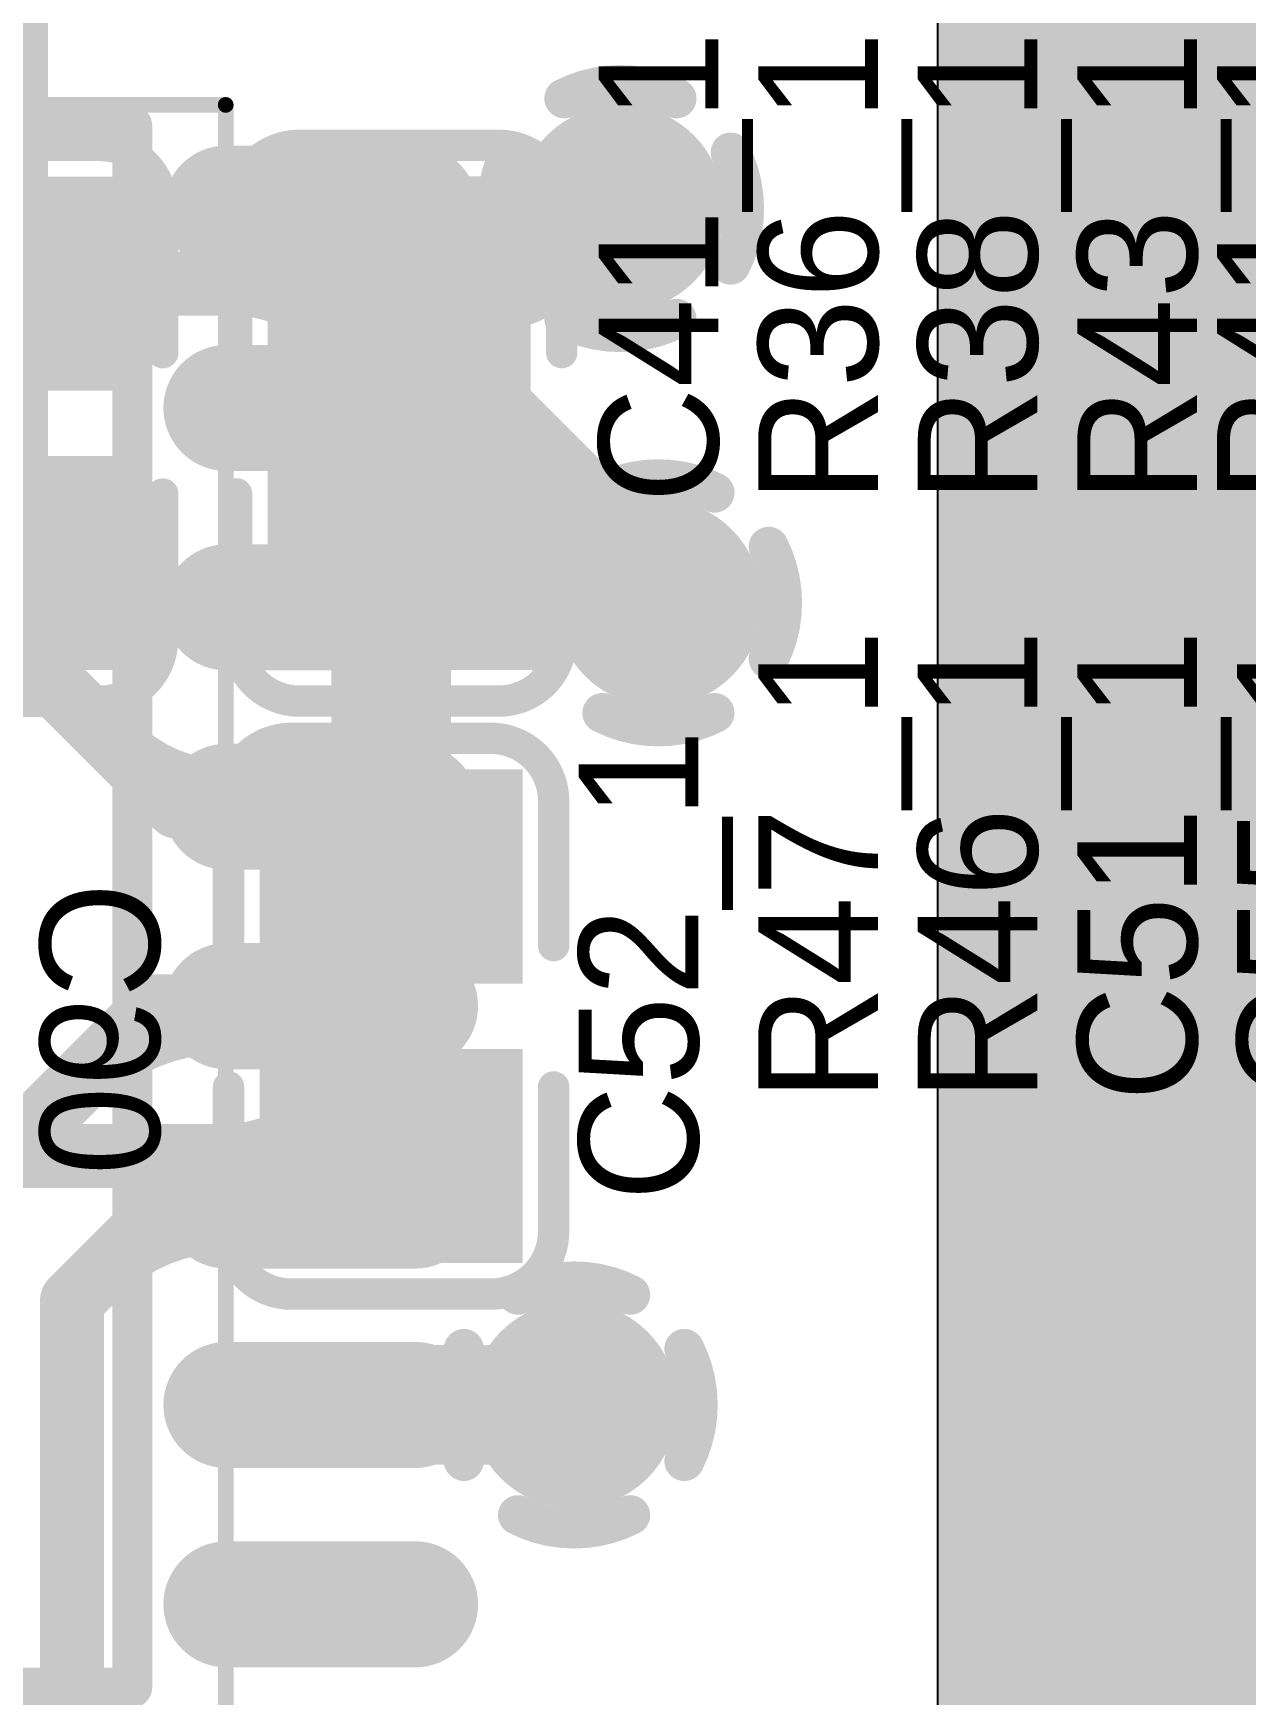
# Model space of a CAD drawing. Header units: millimetres. Extents: x 3.32 to 12.49, y 5.66 to 10.73.
# Drawn here: x 5.4003 to 5.7042, y 8.8899 to 9.3065 of the extents above; entities that cross this region are included whole.
import ezdxf

# ---------------------------------------------------------------- set-up
doc = ezdxf.new("R2010")
doc.units = ezdxf.units.MM
doc.header["$MEASUREMENT"] = 0
for name, color, linetype in [('BottomLayer', 5, 'Continuous'), ('BottomOverlay', 54, 'Continuous'), ('BottomPaste', 16, 'Continuous'), ('BottomSolder', 6, 'Continuous'), ('InternalPlane1', 76, 'Continuous'), ('InternalPlane2', 16, 'Continuous'), ('Mechanical13', 56, 'Continuous'), ('MultiLayer', 9, 'Continuous'), ('TopLayer', 1, 'Continuous'), ('TopOverlay', 2, 'Continuous'), ('TopPaste', 8, 'Continuous'), ('TopSolder', 216, 'Continuous'), ('ViaHoleLayer', 16, 'Continuous')]:
    doc.layers.add(name, color=color, linetype=linetype)

# ---------------------------------------------------------------- blocks, each defined once
blk = doc.blocks.new('SOIC_16_150____155')
at = {"layer": 'Mechanical13', "const_width": 0.00394}
for points in [[(0.20098, 0.07854), (-0.20098, 0.07854)], [(-0.20098, -0.07854), (-0.20098, 0.07854)]]:
    blk.add_lwpolyline(points, dxfattribs=at)
at = {"layer": 'Mechanical13', "const_width": 0.00197}
blk.add_lwpolyline([(-0.20197, 0.07854, 1), (-0.2, 0.07854, 1)], format="xyb", close=True, dxfattribs=at)
blk.add_lwpolyline([(-0.20197, 0.07854, 1), (-0.2, 0.07854, 1)], format="xyb", close=True, dxfattribs=at)
at = {"layer": 'TopLayer', "const_width": 0.02362}
for points in [[(-0.175, 0.07874), (-0.175, 0.12598)], [(-0.125, 0.07874), (-0.125, 0.12598)], [(-0.075, 0.07874), (-0.075, 0.12598)], [(-0.025, 0.07874), (-0.025, 0.12598)], [(0.025, 0.07874), (0.025, 0.12598)], [(0.075, 0.07874), (0.075, 0.12598)], [(0.125, 0.07874), (0.125, 0.12598)], [(0.175, 0.07874), (0.175, 0.12598)]]:
    blk.add_lwpolyline(points, dxfattribs=at)
at = {"layer": 'TopLayer', "const_width": 0.01181}
for points in [[(-0.18091, 0.12598, 1), (-0.16909, 0.12598, 1)], [(-0.13091, 0.12598, 1), (-0.11909, 0.12598, 1)], [(-0.08091, 0.12598, 1), (-0.06909, 0.12598, 1)], [(-0.03091, 0.12598, 1), (-0.01909, 0.12598, 1)], [(0.01909, 0.12598, 1), (0.03091, 0.12598, 1)], [(0.06909, 0.12598, 1), (0.08091, 0.12598, 1)], [(0.11909, 0.12598, 1), (0.13091, 0.12598, 1)], [(0.16909, 0.12598, 1), (0.18091, 0.12598, 1)], [(-0.18091, 0.07874, 1), (-0.16909, 0.07874, 1)], [(-0.13091, 0.07874, 1), (-0.11909, 0.07874, 1)], [(-0.08091, 0.07874, 1), (-0.06909, 0.07874, 1)], [(-0.03091, 0.07874, 1), (-0.01909, 0.07874, 1)], [(0.01909, 0.07874, 1), (0.03091, 0.07874, 1)], [(0.06909, 0.07874, 1), (0.08091, 0.07874, 1)], [(0.11909, 0.07874, 1), (0.13091, 0.07874, 1)], [(0.16909, 0.07874, 1), (0.18091, 0.07874, 1)]]:
    blk.add_lwpolyline(points, format="xyb", close=True, dxfattribs=at)
at = {"layer": 'TopOverlay', "const_width": 0.01}
for points in [[(0.19587, 0.05512), (-0.19587, 0.05512)], [(-0.19587, -0.05512), (-0.19587, 0.05512)], [(0.19587, -0.05512), (0.19587, 0.05512)]]:
    blk.add_lwpolyline(points, dxfattribs=at)
at = {"layer": 'TopOverlay', "const_width": 0.005}
for points in [[(-0.19837, 0.05512, 1), (-0.19337, 0.05512, 1)], [(-0.19837, 0.05512, 1), (-0.19337, 0.05512, 1)], [(0.19337, 0.05512, 1), (0.19837, 0.05512, 1)], [(0.19337, 0.05512, 1), (0.19837, 0.05512, 1)]]:
    blk.add_lwpolyline(points, format="xyb", close=True, dxfattribs=at)
at = {"layer": 'TopPaste', "const_width": 0.02362}
for points in [[(-0.175, 0.07874), (-0.175, 0.12598)], [(-0.125, 0.07874), (-0.125, 0.12598)], [(-0.075, 0.07874), (-0.075, 0.12598)], [(-0.025, 0.07874), (-0.025, 0.12598)], [(0.025, 0.07874), (0.025, 0.12598)], [(0.075, 0.07874), (0.075, 0.12598)], [(0.125, 0.07874), (0.125, 0.12598)], [(0.175, 0.07874), (0.175, 0.12598)]]:
    blk.add_lwpolyline(points, dxfattribs=at)
at = {"layer": 'TopPaste', "const_width": 0.01181}
for points in [[(-0.18091, 0.12598, 1), (-0.16909, 0.12598, 1)], [(-0.13091, 0.12598, 1), (-0.11909, 0.12598, 1)], [(-0.08091, 0.12598, 1), (-0.06909, 0.12598, 1)], [(-0.03091, 0.12598, 1), (-0.01909, 0.12598, 1)], [(0.01909, 0.12598, 1), (0.03091, 0.12598, 1)], [(0.06909, 0.12598, 1), (0.08091, 0.12598, 1)], [(0.11909, 0.12598, 1), (0.13091, 0.12598, 1)], [(0.16909, 0.12598, 1), (0.18091, 0.12598, 1)], [(-0.18091, 0.07874, 1), (-0.16909, 0.07874, 1)], [(-0.13091, 0.07874, 1), (-0.11909, 0.07874, 1)], [(-0.08091, 0.07874, 1), (-0.06909, 0.07874, 1)], [(-0.03091, 0.07874, 1), (-0.01909, 0.07874, 1)], [(0.01909, 0.07874, 1), (0.03091, 0.07874, 1)], [(0.06909, 0.07874, 1), (0.08091, 0.07874, 1)], [(0.11909, 0.07874, 1), (0.13091, 0.07874, 1)], [(0.16909, 0.07874, 1), (0.18091, 0.07874, 1)]]:
    blk.add_lwpolyline(points, format="xyb", close=True, dxfattribs=at)
at = {"layer": 'TopSolder', "const_width": 0.03162}
for points in [[(-0.175, 0.07874), (-0.175, 0.12598)], [(-0.125, 0.07874), (-0.125, 0.12598)], [(-0.075, 0.07874), (-0.075, 0.12598)], [(-0.025, 0.07874), (-0.025, 0.12598)], [(0.025, 0.07874), (0.025, 0.12598)], [(0.075, 0.07874), (0.075, 0.12598)], [(0.125, 0.07874), (0.125, 0.12598)], [(0.175, 0.07874), (0.175, 0.12598)]]:
    blk.add_lwpolyline(points, dxfattribs=at)
at = {"layer": 'TopSolder', "const_width": 0.01581}
for points in [[(-0.18291, 0.12598, 1), (-0.16709, 0.12598, 1)], [(-0.13291, 0.12598, 1), (-0.11709, 0.12598, 1)], [(-0.08291, 0.12598, 1), (-0.06709, 0.12598, 1)], [(-0.03291, 0.12598, 1), (-0.01709, 0.12598, 1)], [(0.01709, 0.12598, 1), (0.03291, 0.12598, 1)], [(0.06709, 0.12598, 1), (0.08291, 0.12598, 1)], [(0.11709, 0.12598, 1), (0.13291, 0.12598, 1)], [(0.16709, 0.12598, 1), (0.18291, 0.12598, 1)], [(-0.18291, 0.07874, 1), (-0.16709, 0.07874, 1)], [(-0.13291, 0.07874, 1), (-0.11709, 0.07874, 1)], [(-0.08291, 0.07874, 1), (-0.06709, 0.07874, 1)], [(-0.03291, 0.07874, 1), (-0.01709, 0.07874, 1)], [(0.01709, 0.07874, 1), (0.03291, 0.07874, 1)], [(0.06709, 0.07874, 1), (0.08291, 0.07874, 1)], [(0.11709, 0.07874, 1), (0.13291, 0.07874, 1)], [(0.16709, 0.07874, 1), (0.18291, 0.07874, 1)]]:
    blk.add_lwpolyline(points, format="xyb", close=True, dxfattribs=at)
blk = doc.blocks.new('0805_C_B_215')
at = {"layer": 'BottomLayer'}
for points in [[(-0.05787, -0.02894), (-0.0122, -0.02894), (-0.05787, 0.02894), (-0.0122, 0.02894)], [(0.0122, -0.02894), (0.05787, -0.02894), (0.0122, 0.02894), (0.05787, 0.02894)]]:
    blk.add_solid(points, dxfattribs=at)
at = {"layer": 'BottomOverlay', "const_width": 0.00787}
for points in [[(-0.06969, 0.025, -0.414213), (-0.05394, 0.04075)], [(0.05394, 0.04075, -0.414214), (0.06968, 0.025)], [(-0.05394, -0.04075, -0.414214), (-0.06969, -0.025)], [(0.06969, -0.025, -0.414213), (0.05394, -0.04075)]]:
    blk.add_lwpolyline(points, format="xyb", dxfattribs=at)
at = {"layer": 'BottomOverlay', "const_width": 0.00394}
for points in [[(-0.05591, 0.04075, 1), (-0.05197, 0.04075, 1)], [(-0.05591, 0.04075, 1), (-0.05197, 0.04075, 1)], [(-0.01969, 0.04075, 1), (-0.01575, 0.04075, 1)], [(0.01575, 0.04075, 1), (0.01969, 0.04075, 1)], [(0.05197, 0.04075, 1), (0.05591, 0.04075, 1)], [(0.05197, 0.04075, 1), (0.05591, 0.04075, 1)], [(-0.07165, 0.025, 1), (-0.06772, 0.025, 1)], [(-0.07165, 0.025, 1), (-0.06772, 0.025, 1)], [(0.06772, 0.025, 1), (0.07165, 0.025, 1)], [(0.06772, 0.025, 1), (0.07165, 0.025, 1)], [(-0.07165, -0.025, 1), (-0.06772, -0.025, 1)], [(-0.07165, -0.025, 1), (-0.06772, -0.025, 1)], [(0.06772, -0.025, 1), (0.07165, -0.025, 1)], [(0.06772, -0.025, 1), (0.07165, -0.025, 1)], [(-0.05591, -0.04075, 1), (-0.05197, -0.04075, 1)], [(-0.05591, -0.04075, 1), (-0.05197, -0.04075, 1)], [(-0.01969, -0.04075, 1), (-0.01575, -0.04075, 1)], [(0.01575, -0.04075, 1), (0.01969, -0.04075, 1)], [(0.05197, -0.04075, 1), (0.05591, -0.04075, 1)], [(0.05197, -0.04075, 1), (0.05591, -0.04075, 1)]]:
    blk.add_lwpolyline(points, format="xyb", close=True, dxfattribs=at)
at = {"layer": 'BottomOverlay', "const_width": 0.00787}
for points in [[(-0.01772, 0.04075), (-0.05394, 0.04075)], [(0.05394, 0.04075), (0.01772, 0.04075)], [(-0.06969, -0.025), (-0.06969, 0.025)], [(0.06968, -0.025), (0.06968, 0.025)], [(-0.01772, -0.04075), (-0.05394, -0.04075)], [(0.05394, -0.04075), (0.01772, -0.04075)]]:
    blk.add_lwpolyline(points, dxfattribs=at)
at = {"layer": 'BottomPaste'}
for points in [[(-0.05787, -0.02894), (-0.0122, -0.02894), (-0.05787, 0.02894), (-0.0122, 0.02894)], [(0.0122, -0.02894), (0.05787, -0.02894), (0.0122, 0.02894), (0.05787, 0.02894)]]:
    blk.add_solid(points, dxfattribs=at)
at = {"layer": 'BottomSolder'}
for points in [[(-0.06187, -0.03294), (-0.0082, -0.03294), (-0.06187, 0.03294), (-0.0082, 0.03294)], [(0.0082, -0.03294), (0.06187, -0.03294), (0.0082, 0.03294), (0.06187, 0.03294)]]:
    blk.add_solid(points, dxfattribs=at)
blk = doc.blocks.new('0805_C_B_216')
at = {"layer": 'BottomLayer'}
for points in [[(-0.05787, -0.02894), (-0.0122, -0.02894), (-0.05787, 0.02894), (-0.0122, 0.02894)], [(0.0122, -0.02894), (0.05787, -0.02894), (0.0122, 0.02894), (0.05787, 0.02894)]]:
    blk.add_solid(points, dxfattribs=at)
at = {"layer": 'BottomOverlay', "const_width": 0.00787}
for points in [[(-0.06969, 0.025, -0.414213), (-0.05394, 0.04075)], [(0.05394, 0.04075, -0.414214), (0.06968, 0.025)], [(-0.05394, -0.04075, -0.414214), (-0.06969, -0.025)], [(0.06969, -0.025, -0.414213), (0.05394, -0.04075)]]:
    blk.add_lwpolyline(points, format="xyb", dxfattribs=at)
at = {"layer": 'BottomOverlay', "const_width": 0.00394}
for points in [[(-0.05591, 0.04075, 1), (-0.05197, 0.04075, 1)], [(-0.05591, 0.04075, 1), (-0.05197, 0.04075, 1)], [(-0.01969, 0.04075, 1), (-0.01575, 0.04075, 1)], [(0.01575, 0.04075, 1), (0.01969, 0.04075, 1)], [(0.05197, 0.04075, 1), (0.05591, 0.04075, 1)], [(0.05197, 0.04075, 1), (0.05591, 0.04075, 1)], [(-0.07165, 0.025, 1), (-0.06772, 0.025, 1)], [(-0.07165, 0.025, 1), (-0.06772, 0.025, 1)], [(0.06772, 0.025, 1), (0.07165, 0.025, 1)], [(0.06772, 0.025, 1), (0.07165, 0.025, 1)], [(-0.07165, -0.025, 1), (-0.06772, -0.025, 1)], [(-0.07165, -0.025, 1), (-0.06772, -0.025, 1)], [(0.06772, -0.025, 1), (0.07165, -0.025, 1)], [(0.06772, -0.025, 1), (0.07165, -0.025, 1)], [(-0.05591, -0.04075, 1), (-0.05197, -0.04075, 1)], [(-0.05591, -0.04075, 1), (-0.05197, -0.04075, 1)], [(-0.01969, -0.04075, 1), (-0.01575, -0.04075, 1)], [(0.01575, -0.04075, 1), (0.01969, -0.04075, 1)], [(0.05197, -0.04075, 1), (0.05591, -0.04075, 1)], [(0.05197, -0.04075, 1), (0.05591, -0.04075, 1)]]:
    blk.add_lwpolyline(points, format="xyb", close=True, dxfattribs=at)
at = {"layer": 'BottomOverlay', "const_width": 0.00787}
for points in [[(-0.01772, 0.04075), (-0.05394, 0.04075)], [(0.05394, 0.04075), (0.01772, 0.04075)], [(-0.06969, -0.025), (-0.06969, 0.025)], [(0.06968, -0.025), (0.06968, 0.025)], [(-0.01772, -0.04075), (-0.05394, -0.04075)], [(0.05394, -0.04075), (0.01772, -0.04075)]]:
    blk.add_lwpolyline(points, dxfattribs=at)
at = {"layer": 'BottomPaste'}
for points in [[(-0.05787, -0.02894), (-0.0122, -0.02894), (-0.05787, 0.02894), (-0.0122, 0.02894)], [(0.0122, -0.02894), (0.05787, -0.02894), (0.0122, 0.02894), (0.05787, 0.02894)]]:
    blk.add_solid(points, dxfattribs=at)
at = {"layer": 'BottomSolder'}
for points in [[(-0.06187, -0.03294), (-0.0082, -0.03294), (-0.06187, 0.03294), (-0.0082, 0.03294)], [(0.0082, -0.03294), (0.06187, -0.03294), (0.0082, 0.03294), (0.06187, 0.03294)]]:
    blk.add_solid(points, dxfattribs=at)
blk = doc.blocks.new('0805_C_B_221')
at = {"layer": 'BottomLayer'}
for points in [[(-0.05787, -0.02894), (-0.0122, -0.02894), (-0.05787, 0.02894), (-0.0122, 0.02894)], [(0.0122, -0.02894), (0.05787, -0.02894), (0.0122, 0.02894), (0.05787, 0.02894)]]:
    blk.add_solid(points, dxfattribs=at)
at = {"layer": 'BottomOverlay', "const_width": 0.00787}
for points in [[(-0.06969, 0.025, -0.414213), (-0.05394, 0.04075)], [(0.05394, 0.04075, -0.414214), (0.06968, 0.025)], [(-0.05394, -0.04075, -0.414214), (-0.06969, -0.025)], [(0.06969, -0.025, -0.414213), (0.05394, -0.04075)]]:
    blk.add_lwpolyline(points, format="xyb", dxfattribs=at)
at = {"layer": 'BottomOverlay', "const_width": 0.00394}
for points in [[(-0.05591, 0.04075, 1), (-0.05197, 0.04075, 1)], [(-0.05591, 0.04075, 1), (-0.05197, 0.04075, 1)], [(-0.01969, 0.04075, 1), (-0.01575, 0.04075, 1)], [(0.01575, 0.04075, 1), (0.01969, 0.04075, 1)], [(0.05197, 0.04075, 1), (0.05591, 0.04075, 1)], [(0.05197, 0.04075, 1), (0.05591, 0.04075, 1)], [(-0.07165, 0.025, 1), (-0.06772, 0.025, 1)], [(-0.07165, 0.025, 1), (-0.06772, 0.025, 1)], [(0.06772, 0.025, 1), (0.07165, 0.025, 1)], [(0.06772, 0.025, 1), (0.07165, 0.025, 1)], [(-0.07165, -0.025, 1), (-0.06772, -0.025, 1)], [(-0.07165, -0.025, 1), (-0.06772, -0.025, 1)], [(0.06772, -0.025, 1), (0.07165, -0.025, 1)], [(0.06772, -0.025, 1), (0.07165, -0.025, 1)], [(-0.05591, -0.04075, 1), (-0.05197, -0.04075, 1)], [(-0.05591, -0.04075, 1), (-0.05197, -0.04075, 1)], [(-0.01969, -0.04075, 1), (-0.01575, -0.04075, 1)], [(0.01575, -0.04075, 1), (0.01969, -0.04075, 1)], [(0.05197, -0.04075, 1), (0.05591, -0.04075, 1)], [(0.05197, -0.04075, 1), (0.05591, -0.04075, 1)]]:
    blk.add_lwpolyline(points, format="xyb", close=True, dxfattribs=at)
at = {"layer": 'BottomOverlay', "const_width": 0.00787}
for points in [[(-0.01772, 0.04075), (-0.05394, 0.04075)], [(0.05394, 0.04075), (0.01772, 0.04075)], [(-0.06969, -0.025), (-0.06969, 0.025)], [(0.06968, -0.025), (0.06968, 0.025)], [(-0.01772, -0.04075), (-0.05394, -0.04075)], [(0.05394, -0.04075), (0.01772, -0.04075)]]:
    blk.add_lwpolyline(points, dxfattribs=at)
at = {"layer": 'BottomPaste'}
for points in [[(-0.05787, -0.02894), (-0.0122, -0.02894), (-0.05787, 0.02894), (-0.0122, 0.02894)], [(0.0122, -0.02894), (0.05787, -0.02894), (0.0122, 0.02894), (0.05787, 0.02894)]]:
    blk.add_solid(points, dxfattribs=at)
at = {"layer": 'BottomSolder'}
for points in [[(-0.06187, -0.03294), (-0.0082, -0.03294), (-0.06187, 0.03294), (-0.0082, 0.03294)], [(0.0082, -0.03294), (0.06187, -0.03294), (0.0082, 0.03294), (0.06187, 0.03294)]]:
    blk.add_solid(points, dxfattribs=at)

msp = doc.modelspace()

# ---------------------------------------------------------------- linework, layer by layer
at = {"layer": 'BottomLayer'}
for points, const_width in [([(5.54148, 9.26252, 1), (5.55348, 9.26252, 1)], 0.012), ([(5.54348, 9.26252, 1), (5.55148, 9.26252, 1)], 0.008), ([(5.54348, 9.26252, 1), (5.55148, 9.26252, 1)], 0.008), ([(5.4046, 9.25419, 1), (5.4126, 9.25419, 1)], 0.008), ([(5.47142, 9.25423, 1), (5.47942, 9.25423, 1)], 0.008), ([(5.50135, 9.25669, 1), (5.50935, 9.25669, 1)], 0.008), ([(5.50579, 9.25289, 1), (5.51379, 9.25289, 1)], 0.008), ([(5.52853, 9.24757, 1), (5.53653, 9.24757, 1)], 0.008), ([(5.42992, 9.2437, 1), (5.43792, 9.2437, 1)], 0.008), ([(5.42992, 9.2437, 1), (5.43792, 9.2437, 1)], 0.008), ([(5.446, 9.2437, 1), (5.454, 9.2437, 1)], 0.008), ([(5.44619, 9.2437, 1), (5.45419, 9.2437, 1)], 0.008), ([(5.49354, 9.24272, 1), (5.50154, 9.24272, 1)], 0.008), ([(5.52466, 9.2437, 1), (5.53266, 9.2437, 1)], 0.008), ([(5.52466, 9.2437, 1), (5.53266, 9.2437, 1)], 0.008), ([(5.52466, 9.2437, 1), (5.53266, 9.2437, 1)], 0.008), ([(5.52466, 9.2437, 1), (5.53266, 9.2437, 1)], 0.008), ([(5.4046, 9.23321, 1), (5.4126, 9.23321, 1)], 0.008), ([(5.47142, 9.23325, 1), (5.47942, 9.23325, 1)], 0.008), ([(5.50575, 9.23454, 1), (5.51375, 9.23454, 1)], 0.008), ([(5.48451, 9.17366, 1), (5.49951, 9.17366, 1)], 0.015), ([(5.49451, 9.17362, 1), (5.50951, 9.17362, 1)], 0.015), ([(5.5327, 9.17362, 1), (5.5477, 9.17362, 1)], 0.015), ([(5.53955, 9.17362, 1), (5.55455, 9.17362, 1)], 0.015), ([(5.53955, 9.17362, 1), (5.55455, 9.17362, 1)], 0.015), ([(5.396, 9.17496, 1), (5.404, 9.17496, 1)], 0.008), ([(5.4825, 9.17165, 1), (5.4975, 9.17165, 1)], 0.015), ([(5.4825, 9.17165, 1), (5.4975, 9.17165, 1)], 0.015), ([(5.49005, 9.16812, 1), (5.50505, 9.16812, 1)], 0.015), ([(5.54951, 9.16366, 1), (5.56451, 9.16366, 1)], 0.015), ([(5.55163, 9.16578, 1), (5.56663, 9.16578, 1)], 0.015), ([(5.55101, 9.16366, 1), (5.56301, 9.16366, 1)], 0.012), ([(5.4825, 9.1499, 1), (5.4975, 9.1499, 1)], 0.015), ([(5.4825, 9.09504, 1), (5.4975, 9.09504, 1)], 0.015), ([(5.46941, 9.03545, 1), (5.47741, 9.03545, 1)], 0.008), ([(5.44408, 9.02496, 1), (5.45208, 9.02496, 1)], 0.008), ([(5.44408, 9.02496, 1), (5.45208, 9.02496, 1)], 0.008), ([(5.486, 9.02496, 1), (5.494, 9.02496, 1)], 0.008), ([(5.46941, 9.01447, 1), (5.47741, 9.01447, 1)], 0.008), ([(5.52987, 8.96252, 1), (5.54187, 8.96252, 1)], 0.012)]:
    msp.add_lwpolyline(points, format="xyb", close=True, dxfattribs=dict(at, const_width=const_width))
for points, const_width in [([(5.54748, 9.26252, -0.335721), (5.50535, 9.25669)], 0.016), ([(5.43392, 9.2437, -0.198912), (5.4086, 9.25419)], 0.016), ([(5.47542, 9.25423, -0.198912), (5.45, 9.2437)], 0.016), ([(5.52866, 9.2437, -0.230505), (5.50979, 9.25289)], 0.016), ([(5.53253, 9.24757, -0.335721), (5.49754, 9.24272)], 0.016), ([(5.4086, 9.23321, -0.198912), (5.43392, 9.2437)], 0.016), ([(5.45019, 9.2437, -0.198912), (5.47542, 9.23325)], 0.016), ([(5.50975, 9.23454, -0.229407), (5.52866, 9.2437)], 0.016), ([(5.5402, 9.17362, -0.198912), (5.55913, 9.16578)], 0.03), ([(5.49, 9.1499, -0.198912), (5.49755, 9.16812)], 0.03), ([(5.47341, 9.03545, -0.198912), (5.44808, 9.02496)], 0.016), ([(5.44808, 9.02496, -0.198912), (5.47341, 9.01447)], 0.016)]:
    msp.add_lwpolyline(points, format="xyb", dxfattribs=dict(at, const_width=const_width))
for points, const_width in [([(5.52866, 9.2437), (5.54748, 9.26252)], 0.016), ([(5.39201, 9.2437), (5.52866, 9.2437)], 0.016), ([(5.49, 9.17165), (5.49201, 9.17366)], 0.03), ([(5.50201, 9.17362), (5.54705, 9.17362)], 0.03), ([(5.54705, 9.17362), (5.55701, 9.16366)], 0.03), ([(5.37008, 9.17496), (5.4, 9.17496)], 0.016), ([(5.49, 9.09504), (5.49, 9.17165)], 0.03), ([(5.36331, 9.02496), (5.49, 9.02496)], 0.016)]:
    msp.add_lwpolyline(points, dxfattribs=dict(at, const_width=const_width))
at = {"layer": 'InternalPlane1'}
msp.add_line((5.62693, 9.82744), (5.62693, 8.59374), dxfattribs=at)
at = {"layer": 'InternalPlane1', "const_width": 0.1}
msp.add_lwpolyline([(5.67701, 7.85866), (5.67701, 9.84252)], dxfattribs=at)
at = {"layer": 'InternalPlane1'}
for points, const_width in [([(5.53448, 9.26252, 1), (5.56048, 9.26252, 1)], 0.026), ([(5.54043, 9.19128, 1), (5.54543, 9.19128, 1)], 0.005), ([(5.56858, 9.19128, 1), (5.57358, 9.19128, 1)], 0.005), ([(5.52689, 9.17774, 1), (5.53189, 9.17774, 1)], 0.005), ([(5.58213, 9.17774, 1), (5.58713, 9.17774, 1)], 0.005), ([(5.52689, 9.14959, 1), (5.53189, 9.14959, 1)], 0.005), ([(5.58213, 9.14959, 1), (5.58713, 9.14959, 1)], 0.005), ([(5.54043, 9.13604, 1), (5.54543, 9.13604, 1)], 0.005), ([(5.56858, 9.13604, 1), (5.57358, 9.13604, 1)], 0.005), ([(5.51929, 8.99014, 1), (5.52429, 8.99014, 1)], 0.005), ([(5.54744, 8.99014, 1), (5.55244, 8.99014, 1)], 0.005), ([(5.50575, 8.97659, 1), (5.51075, 8.97659, 1)], 0.005), ([(5.56099, 8.97659, 1), (5.56599, 8.97659, 1)], 0.005), ([(5.50575, 8.94845, 1), (5.51075, 8.94845, 1)], 0.005), ([(5.56099, 8.94845, 1), (5.56599, 8.94845, 1)], 0.005), ([(5.51929, 8.9349, 1), (5.52429, 8.9349, 1)], 0.005), ([(5.54744, 8.9349, 1), (5.55244, 8.9349, 1)], 0.005)]:
    msp.add_lwpolyline(points, format="xyb", close=True, dxfattribs=dict(at, const_width=const_width))
at = {"layer": 'InternalPlane1', "const_width": 0.01}
for points in [[(5.54293, 9.19128, -0.240079), (5.57108, 9.19128)], [(5.52939, 9.14959, -0.240079), (5.52939, 9.17774)], [(5.58463, 9.17774, -0.240079), (5.58463, 9.14959)], [(5.57108, 9.13604, -0.240079), (5.54293, 9.13604)], [(5.52179, 8.99014, -0.240079), (5.54994, 8.99014)], [(5.50824, 8.94845, -0.240079), (5.50824, 8.97659)], [(5.56349, 8.97659, -0.240079), (5.56349, 8.94845)], [(5.54994, 8.9349, -0.240079), (5.52179, 8.9349)]]:
    msp.add_lwpolyline(points, format="xyb", dxfattribs=at)
at = {"layer": 'InternalPlane2'}
msp.add_line((5.62693, 9.82744), (5.62693, 8.59374), dxfattribs=at)
at = {"layer": 'InternalPlane2', "const_width": 0.1}
msp.add_lwpolyline([(5.67701, 7.85866), (5.67701, 9.84252)], dxfattribs=at)
at = {"layer": 'InternalPlane2', "const_width": 0.01}
for points in [[(5.53341, 9.29014, -0.240079), (5.56155, 9.29014)], [(5.51986, 9.24845, -0.240079), (5.51986, 9.27659)], [(5.5751, 9.27659, -0.240079), (5.5751, 9.24845)], [(5.56155, 9.2349, -0.240079), (5.53341, 9.2349)]]:
    msp.add_lwpolyline(points, format="xyb", dxfattribs=at)
at = {"layer": 'InternalPlane2'}
for points, const_width in [([(5.53091, 9.29014, 1), (5.53591, 9.29014, 1)], 0.005), ([(5.55905, 9.29014, 1), (5.56405, 9.29014, 1)], 0.005), ([(5.51736, 9.27659, 1), (5.52236, 9.27659, 1)], 0.005), ([(5.5726, 9.27659, 1), (5.5776, 9.27659, 1)], 0.005), ([(5.51736, 9.24845, 1), (5.52236, 9.24845, 1)], 0.005), ([(5.5726, 9.24845, 1), (5.5776, 9.24845, 1)], 0.005), ([(5.53091, 9.2349, 1), (5.53591, 9.2349, 1)], 0.005), ([(5.55905, 9.2349, 1), (5.56405, 9.2349, 1)], 0.005), ([(5.54401, 9.16366, 1), (5.57001, 9.16366, 1)], 0.026), ([(5.52287, 8.96252, 1), (5.54887, 8.96252, 1)], 0.026)]:
    msp.add_lwpolyline(points, format="xyb", close=True, dxfattribs=dict(at, const_width=const_width))
at = {"layer": 'MultiLayer', "const_width": 0.012}
for points in [[(5.54148, 9.26252, 1), (5.55348, 9.26252, 1)], [(5.55101, 9.16366, 1), (5.56301, 9.16366, 1)], [(5.52987, 8.96252, 1), (5.54187, 8.96252, 1)]]:
    msp.add_lwpolyline(points, format="xyb", close=True, dxfattribs=at)
at = {"layer": 'TopLayer'}
for points, const_width in [([(5.396, 9.18967), (5.396, 9.38866)], 0.016), ([(5.47236, 9.26252), (5.54748, 9.26252)], 0.016), ([(5.47236, 9.21252), (5.50815, 9.21252)], 0.03), ([(5.50815, 9.21252), (5.55701, 9.16366)], 0.03), ([(5.396, 9.18967), (5.42315, 9.16252)], 0.016), ([(5.37, 9.1789), (5.43638, 9.11252)], 0.016), ([(5.42315, 9.16252), (5.47236, 9.16252)], 0.016), ([(5.43638, 9.11252), (5.47236, 9.11252)], 0.016), ([(5.37748, 9.00913), (5.43087, 9.06252)], 0.016), ([(5.43087, 9.06252), (5.47236, 9.06252)], 0.016), ([(5.41, 8.98866), (5.43386, 9.01252)], 0.016), ([(5.43386, 9.01252), (5.47236, 9.01252)], 0.016), ([(5.41, 8.86567), (5.41, 8.98866)], 0.016), ([(5.47236, 8.96252), (5.53587, 8.96252)], 0.03)]:
    msp.add_lwpolyline(points, dxfattribs=dict(at, const_width=const_width))
for points, const_width in [([(5.54148, 9.26252, 1), (5.55348, 9.26252, 1)], 0.012), ([(5.46836, 9.26252, 1), (5.47636, 9.26252, 1)], 0.008), ([(5.54348, 9.26252, 1), (5.55148, 9.26252, 1)], 0.008), ([(5.48848, 9.21571, 1), (5.50348, 9.21571, 1)], 0.015), ([(5.46486, 9.21252, 1), (5.47986, 9.21252, 1)], 0.015), ([(5.50065, 9.21252, 1), (5.51565, 9.21252, 1)], 0.015), ([(5.50065, 9.21252, 1), (5.51565, 9.21252, 1)], 0.015), ([(5.50381, 9.20936, 1), (5.51881, 9.20936, 1)], 0.015), ([(5.392, 9.18967, 1), (5.4, 9.18967, 1)], 0.008), ([(5.392, 9.18967, 1), (5.4, 9.18967, 1)], 0.008), ([(5.54951, 9.16366, 1), (5.56451, 9.16366, 1)], 0.015), ([(5.55101, 9.16366, 1), (5.56301, 9.16366, 1)], 0.012), ([(5.41915, 9.16252, 1), (5.42715, 9.16252, 1)], 0.008), ([(5.41915, 9.16252, 1), (5.42715, 9.16252, 1)], 0.008), ([(5.46836, 9.16252, 1), (5.47636, 9.16252, 1)], 0.008), ([(5.41713, 9.12777, 1), (5.42513, 9.12777, 1)], 0.008), ([(5.43238, 9.11252, 1), (5.44038, 9.11252, 1)], 0.008), ([(5.43238, 9.11252, 1), (5.44038, 9.11252, 1)], 0.008), ([(5.44474, 9.11633, 1), (5.45274, 9.11633, 1)], 0.008), ([(5.46836, 9.11252, 1), (5.47636, 9.11252, 1)], 0.008), ([(5.42687, 9.06252, 1), (5.43487, 9.06252, 1)], 0.008), ([(5.42687, 9.06252, 1), (5.43487, 9.06252, 1)], 0.008), ([(5.46836, 9.06252, 1), (5.47636, 9.06252, 1)], 0.008), ([(5.44474, 9.05871, 1), (5.45274, 9.05871, 1)], 0.008), ([(5.40772, 9.04338, 1), (5.41572, 9.04338, 1)], 0.008), ([(5.42986, 9.01252, 1), (5.43786, 9.01252, 1)], 0.008), ([(5.42986, 9.01252, 1), (5.43786, 9.01252, 1)], 0.008), ([(5.46836, 9.01252, 1), (5.47636, 9.01252, 1)], 0.008), ([(5.44474, 9.00871, 1), (5.45274, 9.00871, 1)], 0.008), ([(5.41283, 8.99549, 1), (5.42083, 8.99549, 1)], 0.008), ([(5.406, 8.98866, 1), (5.414, 8.98866, 1)], 0.008), ([(5.406, 8.98866, 1), (5.414, 8.98866, 1)], 0.008), ([(5.46486, 8.96252, 1), (5.47986, 8.96252, 1)], 0.015), ([(5.52837, 8.96252, 1), (5.54337, 8.96252, 1)], 0.015), ([(5.52987, 8.96252, 1), (5.54187, 8.96252, 1)], 0.012)]:
    msp.add_lwpolyline(points, format="xyb", close=True, dxfattribs=dict(at, const_width=const_width))
for points, const_width in [([(5.49598, 9.21571, -0.198912), (5.51131, 9.20936)], 0.03), ([(5.44874, 9.11633, -0.198912), (5.42113, 9.12777)], 0.016), ([(5.41172, 9.04338, -0.198912), (5.44874, 9.05871)], 0.016), ([(5.41683, 8.99549, -0.198912), (5.44874, 9.00871)], 0.016)]:
    msp.add_lwpolyline(points, format="xyb", dxfattribs=dict(at, const_width=const_width))
at = {"layer": 'ViaHoleLayer', "const_width": 0.006}
for points in [[(5.54448, 9.26252, 1), (5.55048, 9.26252, 1)], [(5.55401, 9.16366, 1), (5.56001, 9.16366, 1)], [(5.53287, 8.96252, 1), (5.53887, 8.96252, 1)]]:
    msp.add_lwpolyline(points, format="xyb", close=True, dxfattribs=at)

# ---------------------------------------------------------------- block references
at = {"rotation": 270}
for name, p in [('SOIC_16_150____155', (5.37, 9.08752)), ('0805_C_B_221', (5.39201, 9.20866)), ('0805_C_B_216', (5.49201, 9.2087)), ('0805_C_B_215', (5.49, 9.06))]:
    msp.add_blockref(name, p, dxfattribs=at)

# ---------------------------------------------------------------- texts
at = {"layer": 'BottomOverlay', "text_generation_flag": 2}
msp.add_text('C90', height=0.03, rotation=90, dxfattribs=at).set_placement((5.43201, 9.09366))
at = {"layer": 'TopOverlay'}
for s, p in [('C41_1', (5.57201, 9.18866)), ('R36_1', (5.61201, 9.18866)), ('R38_1', (5.65201, 9.18866)), ('R43_1', (5.69201, 9.18866)), ('R41_1', (5.72701, 9.18866)), ('R47_1', (5.61201, 9.03866)), ('R46_1', (5.65201, 9.03866)), ('C51_1', (5.69201, 9.03866)), ('C55_1', (5.73201, 9.03866)), ('C52_1', (5.56701, 9.01366))]:
    msp.add_text(s, height=0.03, rotation=90, dxfattribs=at).set_placement(p)

doc.saveas('drawing.dxf')
